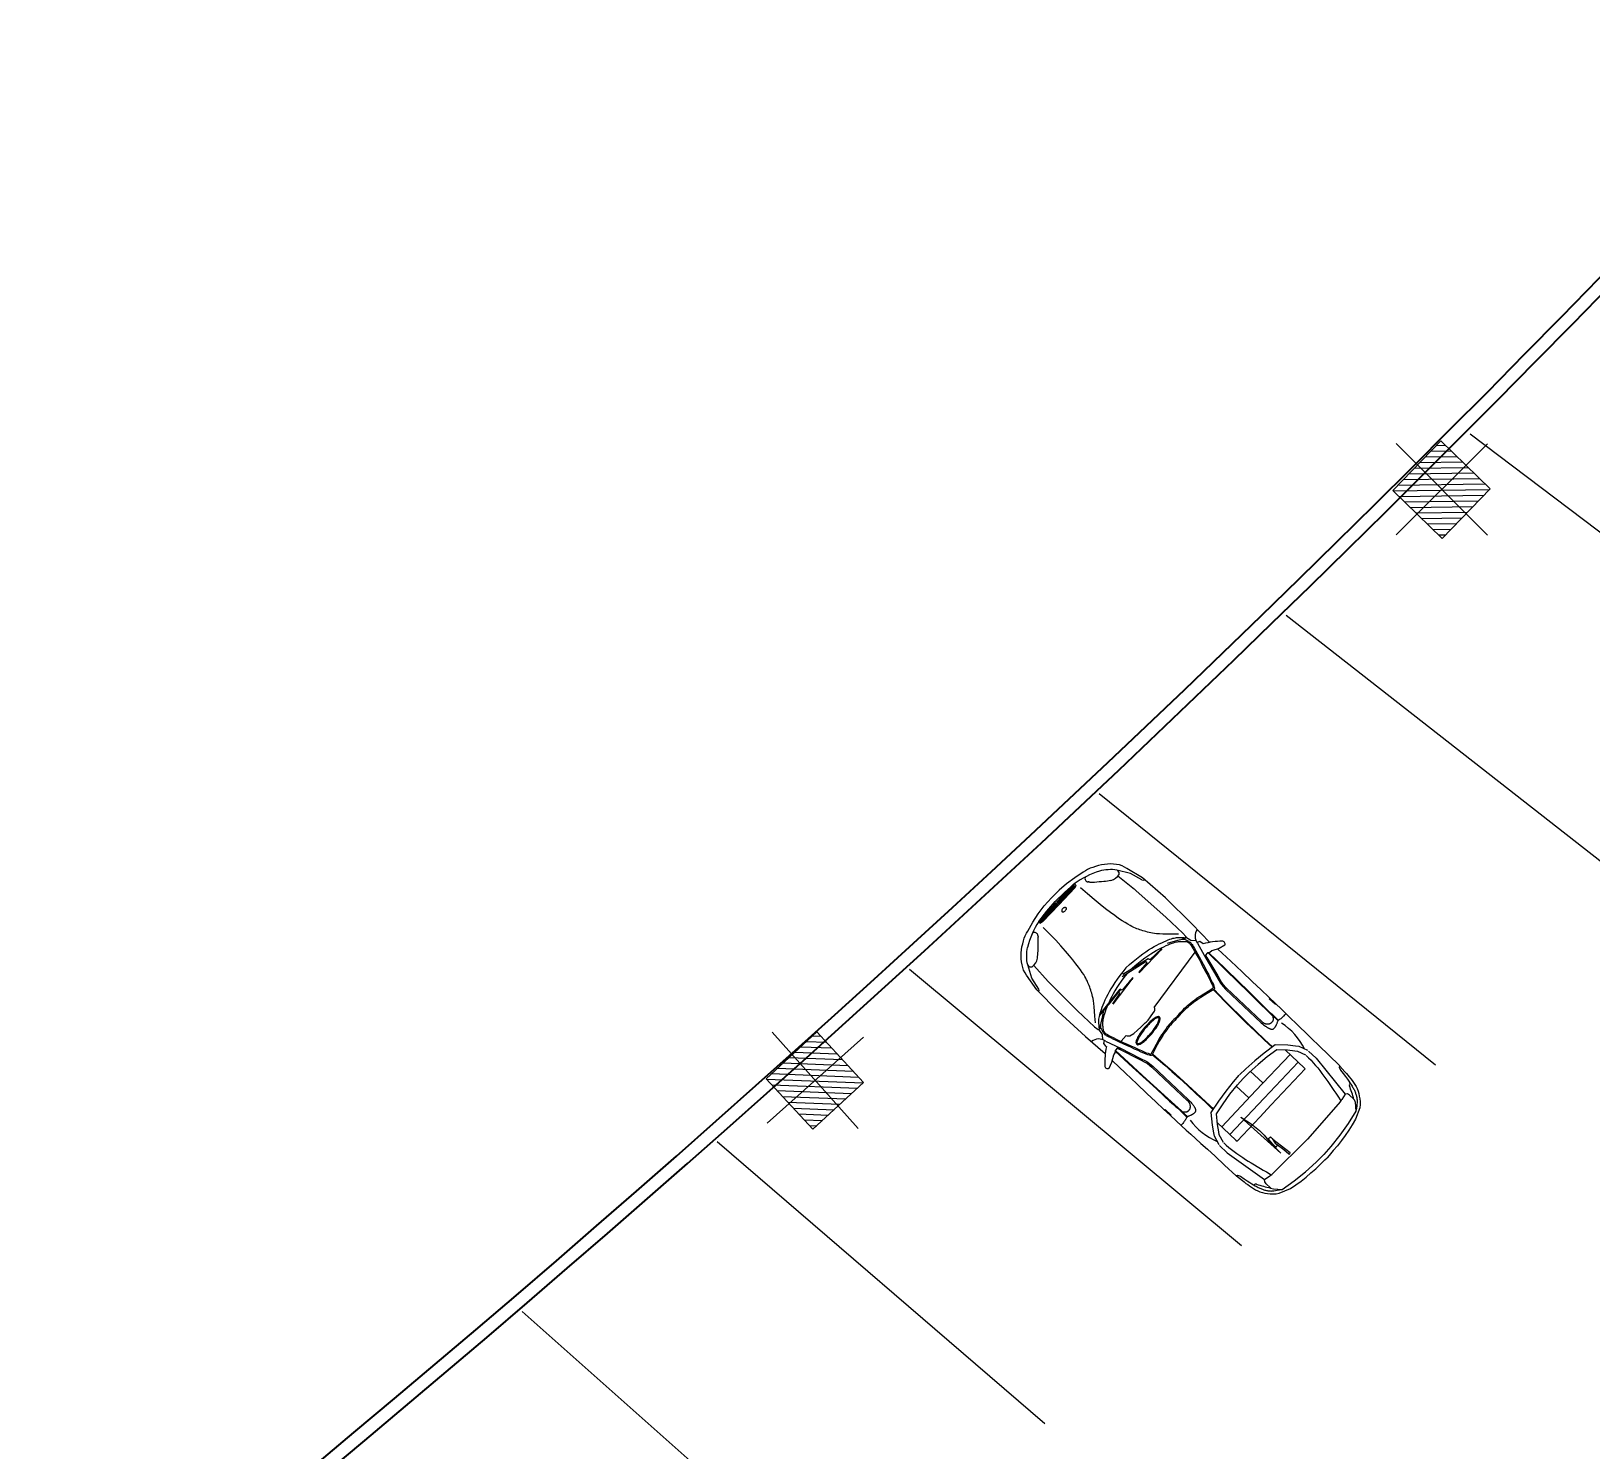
# Model space of a CAD drawing. Header units: millimetres. Extents: x -4 to 161, y -89 to 328.
# Drawn here: x 14.75 to 32.87, y 68.86 to 85.34 of the extents above; entities that cross this region are included whole.
import ezdxf

# ---------------------------------------------------------------- set-up
doc = ezdxf.new("R2010")
doc.units = ezdxf.units.MM
for name, color, linetype in [('ESTRUCTURA', 150, 'Continuous'), ('Grama Zoysa', 84, 'Continuous'), ('mobiliario', 1, 'Continuous'), ('PISO', 8, 'Continuous')]:
    doc.layers.add(name, color=color, linetype=linetype)
doc.layers.add('PARED', color=20, linetype='Continuous', lineweight=40)

# ---------------------------------------------------------------- blocks, each defined once
blk = doc.blocks.new('columna macroestructura')
at = {"layer": 'ESTRUCTURA'}
h = blk.add_hatch(dxfattribs=at)
h.set_pattern_fill('ANSI31', color=256, scale=0.52)
h.set_pattern_definition([(45, (0, 0), (-0.0459619408, 0.0459619408), [])])
h.paths.add_polyline_path([(1323.84, 258.769), (1324.64, 258.769), (1324.64, 259.569), (1323.84, 259.569)])
blk.add_lwpolyline([(1323.84, 258.769), (1324.64, 258.769), (1324.64, 259.569), (1323.84, 259.569)], close=True, dxfattribs=at)
blk = doc.blocks.new('columna2')
at = {"layer": 'ESTRUCTURA'}
for p, q in [((3857.871, 3573.126), (3857.871, 3571.626)), ((3857.121, 3572.376), (3858.621, 3572.376))]:
    blk.add_line(p, q, dxfattribs=at)
at = {"layer": 'ESTRUCTURA', "rotation": 0.9624720657598389}
blk.add_blockref('columna macroestructura', (2538.171, 3291.006), dxfattribs=at)
blk = doc.blocks.new('A$C50362E77')
at = {"linetype": 'Continuous'}
for p, q in [((0.533, 4.335), (0.648, 4.363)), ((0.648, 4.363), (0.764, 4.384)), ((0.764, 4.384), (0.877, 4.395)), ((0.877, 4.395), (1.003, 4.399)), ((1.129, 4.395), (1.003, 4.399)), ((1.242, 4.384), (1.129, 4.395)), ((1.359, 4.363), (1.242, 4.384)), ((1.474, 4.335), (1.359, 4.363)), ((0.224, 4.143), (0.246, 4.169)), ((0.246, 4.169), (0.272, 4.195)), ((0.272, 4.195), (0.298, 4.217)), ((0.298, 4.217), (0.326, 4.239)), ((0.326, 4.239), (0.355, 4.26)), ((0.333, 4.161), (0.353, 4.178)), ((0.353, 4.178), (0.374, 4.193)), ((0.355, 4.26), (0.387, 4.276)), ((0.374, 4.193), (0.394, 4.206)), ((0.387, 4.276), (0.416, 4.293)), ((0.416, 4.293), (0.446, 4.308)), ((0.446, 4.308), (0.475, 4.319)), ((0.475, 4.319), (0.505, 4.328)), ((0.505, 4.328), (0.533, 4.335)), ((0.703, 4.319), (0.853, 4.332)), ((0.733, 4.284), (0.703, 4.289)), ((1.003, 4.28), (0.733, 4.284)), ((0.853, 4.332), (1.001, 4.339)), ((1.001, 4.339), (1.003, 4.339)), ((1.005, 4.339), (1.003, 4.339)), ((1.003, 4.28), (1.274, 4.284)), ((1.153, 4.332), (1.005, 4.339)), ((1.304, 4.319), (1.153, 4.332)), ((1.274, 4.284), (1.304, 4.289)), ((1.502, 4.328), (1.474, 4.335)), ((1.531, 4.319), (1.502, 4.328)), ((1.561, 4.308), (1.531, 4.319)), ((1.59, 4.293), (1.561, 4.308)), ((1.62, 4.276), (1.59, 4.293)), ((1.633, 4.193), (1.613, 4.206)), ((1.652, 4.26), (1.62, 4.276)), ((1.653, 4.178), (1.633, 4.193)), ((1.681, 4.239), (1.652, 4.26)), ((1.674, 4.161), (1.653, 4.178)), ((1.709, 4.217), (1.681, 4.239)), ((1.735, 4.195), (1.709, 4.217)), ((1.761, 4.169), (1.735, 4.195)), ((1.783, 4.143), (1.761, 4.169)), ((0.111, 3.789), (0.153, 3.995)), ((0.153, 3.995), (0.161, 4.026)), ((0.161, 4.026), (0.17, 4.058)), ((0.168, 3.923), (0.25, 4.067)), ((0.17, 4.058), (0.185, 4.087)), ((0.185, 4.087), (0.203, 4.115)), ((0.203, 4.115), (0.224, 4.143)), ((0.25, 4.067), (0.263, 4.087)), ((0.263, 4.087), (0.277, 4.108)), ((0.277, 4.108), (0.296, 4.126)), ((0.296, 4.126), (0.314, 4.145)), ((0.314, 4.145), (0.333, 4.161)), ((1.692, 4.145), (1.674, 4.161)), ((1.711, 4.126), (1.692, 4.145)), ((1.729, 4.108), (1.711, 4.126)), ((1.744, 4.087), (1.729, 4.108)), ((1.757, 4.067), (1.744, 4.087)), ((1.839, 3.923), (1.757, 4.067)), ((1.803, 4.115), (1.783, 4.143)), ((1.822, 4.087), (1.803, 4.115)), ((1.837, 4.058), (1.822, 4.087)), ((1.846, 4.026), (1.837, 4.058)), ((1.853, 3.995), (1.846, 4.026)), ((1.896, 3.789), (1.853, 3.995)), ((0.131, 3.78), (0.168, 3.923)), ((1.876, 3.78), (1.839, 3.923)), ((0.105, 3.007), (0.096, 3.436)), ((0.255, 3.28), (0.255, 3.008)), ((1.752, 3.28), (1.752, 3.008)), ((1.902, 3.007), (1.911, 3.436)), ((0.402, 3.06), (0.778, 3.09)), ((0.564, 3.065), (0.781, 3.082)), ((0.105, 3.007), (0.117, 2.705)), ((0.255, 3.008), (0.261, 2.956)), ((0.261, 2.956), (0.276, 2.95)), ((0.27, 2.95), (0.29, 2.947)), ((0.29, 2.947), (0.301, 2.95)), ((0.301, 2.95), (0.327, 2.973)), ((0.327, 2.973), (0.359, 2.993)), ((0.359, 2.993), (0.385, 3.008)), ((0.385, 3.008), (0.467, 3.06)), ((0.388, 3.054), (0.544, 3.065)), ((0.544, 3.065), (0.564, 3.065)), ((1.622, 3.008), (1.539, 3.06)), ((1.648, 2.993), (1.622, 3.008)), ((1.679, 2.973), (1.648, 2.993)), ((1.705, 2.95), (1.679, 2.973)), ((1.716, 2.947), (1.705, 2.95)), ((1.737, 2.95), (1.716, 2.947)), ((1.746, 2.956), (1.731, 2.95)), ((1.752, 3.008), (1.746, 2.956)), ((1.902, 3.007), (1.89, 2.705)), ((0.183, 2.751), (0.188, 2.797)), ((0.188, 2.797), (0.221, 2.815)), ((1.818, 2.797), (1.786, 2.815)), ((1.824, 2.751), (1.818, 2.797)), ((0.024, 2.556), (0.096, 2.58)), ((0.096, 2.58), (0.174, 2.623)), ((0.174, 2.623), (0.203, 2.626)), ((0.203, 2.626), (0.224, 2.643)), ((0.224, 2.643), (0.266, 2.643)), ((0.266, 2.643), (0.283, 2.613)), ((0.345, 2.669), (0.435, 2.669)), ((0.435, 2.669), (0.44, 2.658)), ((0.44, 2.658), (0.461, 2.638)), ((0.461, 2.638), (0.514, 2.623)), ((0.514, 2.623), (0.57, 2.617)), ((0.57, 2.617), (0.624, 2.613)), ((0.624, 2.613), (0.677, 2.612)), ((1.74, 2.643), (1.723, 2.613)), ((1.783, 2.643), (1.74, 2.643)), ((1.803, 2.626), (1.783, 2.643)), ((1.833, 2.623), (1.803, 2.626)), ((1.911, 2.58), (1.833, 2.623)), ((1.983, 2.556), (1.911, 2.58)), ((0.25, 1.006), (0.25, 0.884)), ((0.425, 0.91), (0.425, 0.893)), ((1.581, 0.91), (1.581, 0.893)), ((1.757, 1.006), (1.757, 0.884)), ((0.25, 0.884), (0.322, 0.355)), ((1.757, 0.884), (1.685, 0.355)), ((0.127, 0.621), (0.137, 0.534)), ((1.879, 0.621), (1.87, 0.534)), ((0.137, 0.534), (0.138, 0.508)), ((0.138, 0.508), (0.14, 0.482)), ((0.14, 0.482), (0.144, 0.456)), ((0.144, 0.456), (0.148, 0.43)), ((0.148, 0.43), (0.151, 0.403)), ((0.151, 0.403), (0.157, 0.377)), ((0.157, 0.377), (0.163, 0.349)), ((1.85, 0.377), (1.844, 0.349)), ((1.855, 0.403), (1.85, 0.377)), ((1.859, 0.43), (1.855, 0.403)), ((1.863, 0.456), (1.859, 0.43)), ((1.866, 0.482), (1.863, 0.456)), ((1.868, 0.508), (1.866, 0.482)), ((1.87, 0.534), (1.868, 0.508)), ((0.163, 0.349), (0.172, 0.323)), ((0.172, 0.323), (0.181, 0.297)), ((0.181, 0.297), (0.194, 0.269)), ((0.194, 0.269), (0.209, 0.243)), ((0.209, 0.243), (0.226, 0.219)), ((0.226, 0.219), (0.244, 0.193)), ((0.244, 0.193), (0.266, 0.169)), ((0.296, 0.308), (0.301, 0.334)), ((0.296, 0.239), (0.296, 0.308)), ((0.296, 0.237), (0.313, 0.205)), ((0.301, 0.334), (0.322, 0.355)), ((0.313, 0.205), (0.379, 0.127)), ((0.322, 0.355), (0.394, 0.338)), ((0.421, 0.334), (1.003, 0.314)), ((1.585, 0.334), (1.003, 0.314)), ((1.685, 0.355), (1.613, 0.338)), ((1.694, 0.205), (1.627, 0.127)), ((1.705, 0.334), (1.685, 0.355)), ((1.71, 0.237), (1.694, 0.205)), ((1.711, 0.308), (1.705, 0.334)), ((1.711, 0.239), (1.711, 0.308)), ((1.763, 0.193), (1.74, 0.169)), ((1.781, 0.219), (1.763, 0.193)), ((1.798, 0.243), (1.781, 0.219)), ((1.813, 0.269), (1.798, 0.243)), ((1.826, 0.297), (1.813, 0.269)), ((1.835, 0.323), (1.826, 0.297)), ((1.844, 0.349), (1.835, 0.323)), ((0.266, 0.169), (0.292, 0.145)), ((0.292, 0.145), (0.322, 0.123)), ((0.322, 0.123), (0.451, 0.066)), ((0.379, 0.127), (0.546, 0.095)), ((0.451, 0.066), (0.525, 0.049)), ((0.525, 0.049), (0.598, 0.034)), ((0.546, 0.095), (0.712, 0.071)), ((0.598, 0.034), (0.672, 0.023)), ((0.672, 0.023), (0.746, 0.016)), ((0.712, 0.071), (0.879, 0.056)), ((0.746, 0.016), (0.82, 0.008)), ((0.82, 0.008), (0.894, 0.005)), ((0.879, 0.056), (1.003, 0.054)), ((0.894, 0.005), (0.968, 0.001)), ((0.968, 0.001), (1.003, 0)), ((1.128, 0.056), (1.003, 0.054)), ((1.039, 0.001), (1.003, 0)), ((1.113, 0.005), (1.039, 0.001)), ((1.187, 0.008), (1.113, 0.005)), ((1.294, 0.071), (1.128, 0.056)), ((1.261, 0.016), (1.187, 0.008)), ((1.335, 0.023), (1.261, 0.016)), ((1.461, 0.095), (1.294, 0.071)), ((1.409, 0.034), (1.335, 0.023)), ((1.481, 0.049), (1.409, 0.034)), ((1.627, 0.127), (1.461, 0.095)), ((1.555, 0.066), (1.481, 0.049)), ((1.685, 0.123), (1.555, 0.066)), ((1.715, 0.145), (1.685, 0.123)), ((1.74, 0.169), (1.715, 0.145))]:
    blk.add_line(p, q, dxfattribs=at)
for p, q in [((0.683, 4.125), (0.687, 4.234)), ((1, 4.321), (0.713, 4.321)), ((1, 4.316), (0.713, 4.316)), ((1, 4.309), (0.713, 4.309)), ((1, 4.303), (0.713, 4.303)), ((1, 4.293), (0.713, 4.293)), ((1.006, 4.321), (1.293, 4.321)), ((1.006, 4.316), (1.293, 4.316)), ((1.006, 4.309), (1.293, 4.309)), ((1.006, 4.303), (1.293, 4.303)), ((1.006, 4.293), (1.293, 4.293)), ((1.323, 4.125), (1.319, 4.234)), ((0.672, 3.936), (0.678, 4.025)), ((0.678, 4.025), (0.683, 4.125)), ((1.328, 4.025), (1.323, 4.125)), ((1.335, 3.936), (1.328, 4.025)), ((0.657, 3.785), (0.665, 3.856)), ((0.665, 3.856), (0.672, 3.936)), ((1.342, 3.856), (1.335, 3.936)), ((1.349, 3.785), (1.342, 3.856)), ((0.096, 3.436), (0.111, 3.789)), ((0.255, 3.28), (0.27, 3.737)), ((0.633, 3.62), (0.641, 3.668)), ((0.641, 3.668), (0.649, 3.723)), ((0.649, 3.723), (0.657, 3.785)), ((1.357, 3.723), (1.349, 3.785)), ((1.365, 3.668), (1.357, 3.723)), ((1.373, 3.62), (1.365, 3.668)), ((1.752, 3.28), (1.737, 3.737)), ((1.911, 3.436), (1.896, 3.789)), ((0.584, 3.431), (0.591, 3.449)), ((0.591, 3.449), (0.598, 3.468)), ((0.598, 3.468), (0.605, 3.49)), ((0.605, 3.49), (0.612, 3.515)), ((0.612, 3.515), (0.619, 3.545)), ((0.619, 3.545), (0.626, 3.58)), ((0.626, 3.58), (0.633, 3.62)), ((1.381, 3.58), (1.373, 3.62)), ((1.388, 3.545), (1.381, 3.58)), ((1.395, 3.515), (1.388, 3.545)), ((1.402, 3.49), (1.395, 3.515)), ((1.409, 3.468), (1.402, 3.49)), ((1.416, 3.449), (1.409, 3.468)), ((1.423, 3.431), (1.416, 3.449)), ((0.485, 3.246), (0.497, 3.265)), ((0.497, 3.265), (0.508, 3.282)), ((0.508, 3.282), (0.518, 3.298)), ((0.518, 3.298), (0.528, 3.315)), ((0.528, 3.315), (0.537, 3.332)), ((0.537, 3.332), (0.546, 3.348)), ((0.546, 3.348), (0.554, 3.365)), ((0.554, 3.365), (0.562, 3.382)), ((0.562, 3.382), (0.57, 3.398)), ((0.57, 3.398), (0.577, 3.415)), ((0.577, 3.415), (0.584, 3.431)), ((1.43, 3.415), (1.423, 3.431)), ((1.437, 3.398), (1.43, 3.415)), ((1.445, 3.382), (1.437, 3.398)), ((1.453, 3.365), (1.445, 3.382)), ((1.461, 3.348), (1.453, 3.365)), ((1.47, 3.332), (1.461, 3.348)), ((1.479, 3.315), (1.47, 3.332)), ((1.489, 3.298), (1.479, 3.315)), ((1.499, 3.282), (1.489, 3.298)), ((1.509, 3.265), (1.499, 3.282)), ((1.522, 3.246), (1.509, 3.265)), ((0.298, 3.034), (0.349, 3.088)), ((0.349, 3.088), (0.39, 3.133)), ((0.39, 3.133), (0.423, 3.17)), ((0.423, 3.17), (0.449, 3.2)), ((0.453, 3.089), (0.431, 3.078)), ((0.449, 3.2), (0.469, 3.225)), ((0.478, 3.099), (0.453, 3.089)), ((0.469, 3.225), (0.485, 3.246)), ((0.505, 3.11), (0.478, 3.099)), ((0.534, 3.121), (0.505, 3.11)), ((0.565, 3.132), (0.534, 3.121)), ((0.581, 3.082), (0.549, 3.071)), ((0.598, 3.143), (0.565, 3.132)), ((0.614, 3.093), (0.581, 3.082)), ((0.633, 3.153), (0.598, 3.143)), ((0.649, 3.103), (0.614, 3.093)), ((0.67, 3.163), (0.633, 3.153)), ((0.685, 3.113), (0.649, 3.103)), ((0.709, 3.172), (0.67, 3.163)), ((0.724, 3.122), (0.685, 3.113)), ((0.75, 3.181), (0.709, 3.172)), ((0.766, 3.131), (0.724, 3.122)), ((0.794, 3.188), (0.75, 3.181)), ((0.809, 3.139), (0.766, 3.131)), ((0.788, 3.067), (0.778, 3.09)), ((0.841, 3.196), (0.794, 3.188)), ((0.856, 3.146), (0.809, 3.139)), ((0.891, 3.202), (0.841, 3.196)), ((0.907, 3.152), (0.856, 3.146)), ((0.945, 3.207), (0.891, 3.202)), ((1.22, 3.094), (0.898, 3.174)), ((0.961, 3.157), (0.907, 3.152)), ((1.257, 3.097), (0.923, 3.185)), ((1.003, 3.212), (0.945, 3.207)), ((1.003, 3.212), (1.061, 3.207)), ((1.046, 3.157), (1.1, 3.152)), ((1.061, 3.207), (1.116, 3.202)), ((1.1, 3.152), (1.15, 3.146)), ((1.116, 3.202), (1.166, 3.196)), ((1.15, 3.146), (1.197, 3.139)), ((1.166, 3.196), (1.213, 3.188)), ((1.197, 3.139), (1.241, 3.131)), ((1.213, 3.188), (1.257, 3.181)), ((1.215, 3.073), (1.215, 3.091)), ((1.241, 3.131), (1.282, 3.122)), ((1.257, 3.181), (1.298, 3.172)), ((1.264, 3.073), (1.257, 3.097)), ((1.282, 3.122), (1.321, 3.113)), ((1.298, 3.172), (1.337, 3.163)), ((1.321, 3.113), (1.358, 3.103)), ((1.337, 3.163), (1.374, 3.153)), ((1.358, 3.103), (1.393, 3.093)), ((1.374, 3.153), (1.409, 3.143)), ((1.393, 3.093), (1.426, 3.082)), ((1.409, 3.143), (1.442, 3.132)), ((1.426, 3.082), (1.457, 3.071)), ((1.442, 3.132), (1.473, 3.121)), ((1.473, 3.121), (1.502, 3.11)), ((1.502, 3.11), (1.529, 3.099)), ((1.538, 3.225), (1.522, 3.246)), ((1.529, 3.099), (1.554, 3.089)), ((1.558, 3.2), (1.538, 3.225)), ((1.554, 3.089), (1.576, 3.078)), ((1.584, 3.17), (1.558, 3.2)), ((1.617, 3.133), (1.584, 3.17)), ((1.658, 3.088), (1.617, 3.133)), ((1.708, 3.034), (1.658, 3.088)), ((0.275, 2.951), (0.274, 2.95)), ((0.278, 2.955), (0.275, 2.951)), ((0.282, 2.96), (0.278, 2.955)), ((0.288, 2.967), (0.282, 2.96)), ((0.294, 2.975), (0.288, 2.967)), ((0.291, 2.901), (0.29, 2.9)), ((0.294, 2.905), (0.291, 2.901)), ((0.302, 2.983), (0.294, 2.975)), ((0.298, 2.91), (0.294, 2.905)), ((0.304, 2.917), (0.298, 2.91)), ((0.31, 2.992), (0.302, 2.983)), ((0.31, 2.925), (0.304, 2.917)), ((0.318, 3.001), (0.31, 2.992)), ((0.317, 2.933), (0.31, 2.925)), ((0.325, 2.942), (0.317, 2.933)), ((0.326, 3.01), (0.318, 3.001)), ((0.333, 2.951), (0.325, 2.942)), ((0.335, 3.018), (0.326, 3.01)), ((0.342, 2.96), (0.333, 2.951)), ((0.344, 3.026), (0.335, 3.018)), ((0.35, 2.968), (0.342, 2.96)), ((0.354, 3.034), (0.344, 3.026)), ((0.359, 2.976), (0.35, 2.968)), ((0.366, 3.042), (0.354, 3.034)), ((0.37, 2.984), (0.359, 2.976)), ((0.379, 3.051), (0.366, 3.042)), ((0.381, 2.992), (0.37, 2.984)), ((0.394, 3.059), (0.379, 3.051)), ((0.394, 3.001), (0.381, 2.992)), ((0.411, 3.068), (0.394, 3.059)), ((0.409, 3.009), (0.394, 3.001)), ((0.427, 3.019), (0.409, 3.009)), ((0.431, 3.078), (0.411, 3.068)), ((0.447, 3.028), (0.427, 3.019)), ((0.469, 3.039), (0.447, 3.028)), ((0.493, 3.049), (0.469, 3.039)), ((0.52, 3.06), (0.493, 3.049)), ((0.549, 3.071), (0.52, 3.06)), ((0.595, 3.037), (0.739, 3.061)), ((0.645, 3.037), (0.645, 3.045)), ((0.739, 3.061), (0.737, 3.079)), ((0.978, 3.078), (0.788, 3.067)), ((0.962, 3.069), (0.918, 3.074)), ((1.069, 3.065), (1.215, 3.073)), ((1.119, 3.06), (1.119, 3.068)), ((1.455, 3.062), (1.264, 3.073)), ((1.438, 3.055), (1.395, 3.066)), ((1.457, 3.071), (1.486, 3.06)), ((1.486, 3.06), (1.513, 3.049)), ((1.513, 3.049), (1.538, 3.039)), ((1.538, 3.039), (1.56, 3.028)), ((1.56, 3.028), (1.58, 3.019)), ((1.576, 3.078), (1.596, 3.068)), ((1.58, 3.019), (1.597, 3.009)), ((1.596, 3.068), (1.613, 3.059)), ((1.597, 3.009), (1.612, 3.001)), ((1.612, 3.001), (1.626, 2.992)), ((1.613, 3.059), (1.628, 3.051)), ((1.626, 2.992), (1.637, 2.984)), ((1.628, 3.051), (1.641, 3.042)), ((1.637, 2.984), (1.647, 2.976)), ((1.641, 3.042), (1.653, 3.034)), ((1.647, 2.976), (1.656, 2.968)), ((1.653, 3.034), (1.663, 3.026)), ((1.656, 2.968), (1.665, 2.96)), ((1.663, 3.026), (1.672, 3.018)), ((1.665, 2.96), (1.673, 2.951)), ((1.672, 3.018), (1.681, 3.01)), ((1.673, 2.951), (1.681, 2.942)), ((1.681, 3.01), (1.689, 3.001)), ((1.681, 2.942), (1.689, 2.933)), ((1.689, 3.001), (1.697, 2.992)), ((1.689, 2.933), (1.697, 2.925)), ((1.697, 2.992), (1.705, 2.983)), ((1.697, 2.925), (1.703, 2.917)), ((1.703, 2.917), (1.709, 2.91)), ((1.705, 2.983), (1.712, 2.975)), ((1.709, 2.91), (1.713, 2.905)), ((1.712, 2.975), (1.719, 2.967)), ((1.713, 2.905), (1.716, 2.901)), ((1.716, 2.901), (1.717, 2.9)), ((1.719, 2.967), (1.724, 2.96)), ((1.724, 2.96), (1.729, 2.955)), ((1.729, 2.955), (1.731, 2.951)), ((1.731, 2.951), (1.732, 2.95)), ((0.224, 2.802), (0.283, 2.616)), ((1.783, 2.802), (1.724, 2.616)), ((0.112, 2.585), (0.111, 2.379)), ((0.214, 2.635), (0.218, 2.364)), ((0.222, 2.642), (0.226, 2.364)), ((0.257, 2.643), (0.267, 2.611)), ((0.267, 2.611), (0.339, 2.371)), ((0.283, 2.616), (0.354, 2.375)), ((1.724, 2.616), (1.653, 2.375)), ((1.739, 2.611), (1.668, 2.371)), ((1.75, 2.643), (1.739, 2.611)), ((1.785, 2.642), (1.781, 2.364)), ((1.792, 2.635), (1.789, 2.364)), ((1.895, 2.585), (1.896, 2.379)), ((0.111, 2.379), (0.111, 2.197)), ((0.218, 2.364), (0.221, 2.152)), ((0.226, 2.364), (0.229, 2.152)), ((0.339, 2.371), (0.363, 2.287)), ((0.354, 2.375), (0.379, 2.291)), ((1.653, 2.375), (1.628, 2.291)), ((1.668, 2.371), (1.643, 2.287)), ((1.781, 2.364), (1.778, 2.152)), ((1.789, 2.364), (1.786, 2.152)), ((1.896, 2.379), (1.896, 2.197)), ((0.111, 2.197), (0.11, 2.036)), ((0.363, 2.287), (0.367, 2.269)), ((0.367, 2.269), (0.373, 2.201)), ((0.372, 2.202), (0.372, 1.914)), ((0.379, 2.291), (0.383, 2.272)), ((0.383, 2.272), (0.388, 2.202)), ((0.388, 2.202), (0.388, 1.914)), ((1.624, 2.272), (1.618, 2.202)), ((1.618, 2.202), (1.618, 1.914)), ((1.628, 2.291), (1.624, 2.272)), ((1.639, 2.269), (1.634, 2.201)), ((1.634, 2.202), (1.634, 1.914)), ((1.643, 2.287), (1.639, 2.269)), ((1.896, 2.197), (1.896, 2.036)), ((0.11, 2.036), (0.111, 1.894)), ((0.221, 2.152), (0.224, 1.99)), ((0.229, 2.152), (0.231, 1.99)), ((1.778, 2.152), (1.775, 1.99)), ((1.786, 2.152), (1.783, 1.99)), ((1.896, 2.036), (1.896, 1.894)), ((0.111, 1.894), (0.111, 1.771)), ((0.224, 1.99), (0.226, 1.869)), ((0.226, 1.869), (0.227, 1.783)), ((0.231, 1.99), (0.233, 1.869)), ((0.233, 1.869), (0.239, 1.603)), ((0.372, 1.914), (0.372, 1.631)), ((0.388, 1.914), (0.388, 1.631)), ((1.618, 1.914), (1.618, 1.631)), ((1.634, 1.914), (1.634, 1.631)), ((1.773, 1.869), (1.768, 1.603)), ((1.775, 1.99), (1.773, 1.869)), ((1.781, 1.869), (1.779, 1.783)), ((1.783, 1.99), (1.781, 1.869)), ((1.896, 1.894), (1.896, 1.771)), ((0.111, 1.771), (0.112, 1.663)), ((0.111, 1.755), (0.121, 1.755)), ((0.112, 1.663), (0.113, 1.568)), ((0.112, 1.657), (0.121, 1.658)), ((0.121, 1.755), (0.121, 1.658)), ((0.227, 1.783), (0.229, 1.723)), ((0.229, 1.723), (0.23, 1.683)), ((0.23, 1.683), (0.232, 1.656)), ((0.232, 1.656), (0.234, 1.634)), ((0.234, 1.634), (0.236, 1.617)), ((0.373, 1.625), (0.372, 1.641)), ((1.634, 1.625), (1.634, 1.641)), ((1.773, 1.634), (1.77, 1.617)), ((1.775, 1.656), (1.773, 1.634)), ((1.776, 1.683), (1.775, 1.656)), ((1.778, 1.723), (1.776, 1.683)), ((1.779, 1.783), (1.778, 1.723)), ((1.895, 1.755), (1.886, 1.755)), ((1.886, 1.755), (1.886, 1.658)), ((1.895, 1.657), (1.886, 1.658)), ((1.895, 1.663), (1.894, 1.568)), ((1.896, 1.771), (1.895, 1.663)), ((0.121, 1.494), (0.11, 1.495)), ((0.113, 1.568), (0.114, 1.485)), ((0.114, 1.485), (0.115, 1.41)), ((0.133, 1.493), (0.121, 1.494)), ((0.144, 1.493), (0.133, 1.493)), ((0.155, 1.494), (0.144, 1.493)), ((0.166, 1.495), (0.155, 1.494)), ((0.176, 1.496), (0.166, 1.495)), ((0.185, 1.497), (0.176, 1.496)), ((0.193, 1.499), (0.185, 1.497)), ((0.199, 1.5), (0.193, 1.499)), ((0.205, 1.502), (0.199, 1.5)), ((0.21, 1.504), (0.205, 1.502)), ((0.215, 1.505), (0.21, 1.504)), ((0.219, 1.506), (0.215, 1.505)), ((0.223, 1.507), (0.219, 1.506)), ((0.227, 1.507), (0.223, 1.507)), ((0.232, 1.506), (0.227, 1.507)), ((0.23, 1.619), (0.23, 1.508)), ((0.237, 1.505), (0.232, 1.506)), ((0.233, 1.617), (0.233, 1.508)), ((0.236, 1.617), (0.239, 1.604)), ((0.237, 1.6), (0.237, 1.508)), ((0.243, 1.503), (0.237, 1.505)), ((0.239, 1.604), (0.241, 1.593)), ((0.241, 1.593), (0.244, 1.585)), ((0.249, 1.501), (0.243, 1.503)), ((0.244, 1.585), (0.247, 1.579)), ((0.247, 1.579), (0.25, 1.575)), ((0.255, 1.499), (0.249, 1.501)), ((0.25, 1.575), (0.253, 1.571)), ((0.253, 1.571), (0.256, 1.567)), ((0.262, 1.496), (0.255, 1.499)), ((0.256, 1.567), (0.259, 1.564)), ((0.259, 1.564), (0.262, 1.561)), ((0.262, 1.561), (0.266, 1.558)), ((0.268, 1.493), (0.262, 1.496)), ((0.266, 1.558), (0.269, 1.556)), ((0.274, 1.49), (0.268, 1.493)), ((0.269, 1.556), (0.272, 1.553)), ((0.272, 1.553), (0.275, 1.551)), ((0.28, 1.488), (0.274, 1.49)), ((0.275, 1.551), (0.277, 1.55)), ((0.277, 1.55), (0.28, 1.548)), ((0.28, 1.548), (0.282, 1.547)), ((0.285, 1.486), (0.28, 1.488)), ((0.282, 1.547), (0.285, 1.547)), ((0.285, 1.547), (0.287, 1.546)), ((0.29, 1.484), (0.285, 1.486)), ((0.287, 1.546), (0.29, 1.546)), ((0.29, 1.546), (0.292, 1.546)), ((0.294, 1.483), (0.29, 1.484)), ((0.292, 1.546), (0.295, 1.546)), ((0.298, 1.482), (0.294, 1.483)), ((0.295, 1.546), (0.298, 1.546)), ((0.298, 1.546), (0.301, 1.546)), ((0.301, 1.481), (0.298, 1.482)), ((0.301, 1.546), (0.305, 1.546)), ((0.305, 1.481), (0.301, 1.481)), ((0.305, 1.546), (0.308, 1.546)), ((0.308, 1.48), (0.305, 1.481)), ((0.308, 1.546), (0.312, 1.546)), ((0.311, 1.48), (0.308, 1.48)), ((0.314, 1.48), (0.311, 1.48)), ((0.312, 1.546), (0.316, 1.547)), ((0.316, 1.479), (0.314, 1.48)), ((0.316, 1.547), (0.32, 1.547)), ((0.319, 1.479), (0.316, 1.479)), ((0.322, 1.479), (0.319, 1.479)), ((0.32, 1.547), (0.324, 1.548)), ((0.325, 1.479), (0.322, 1.479)), ((0.324, 1.548), (0.328, 1.55)), ((0.327, 1.479), (0.325, 1.479)), ((0.33, 1.479), (0.327, 1.479)), ((0.328, 1.55), (0.331, 1.551)), ((0.332, 1.479), (0.33, 1.479)), ((0.331, 1.551), (0.334, 1.553)), ((0.335, 1.48), (0.332, 1.479)), ((0.334, 1.553), (0.338, 1.556)), ((0.337, 1.48), (0.335, 1.48)), ((0.339, 1.48), (0.337, 1.48)), ((0.338, 1.556), (0.341, 1.558)), ((0.342, 1.481), (0.339, 1.48)), ((0.341, 1.558), (0.344, 1.561)), ((0.344, 1.481), (0.342, 1.481)), ((0.344, 1.561), (0.348, 1.565)), ((0.346, 1.482), (0.344, 1.481)), ((0.348, 1.483), (0.346, 1.482)), ((0.348, 1.565), (0.351, 1.568)), ((0.351, 1.484), (0.348, 1.483)), ((0.351, 1.568), (0.355, 1.572)), ((0.353, 1.485), (0.351, 1.484)), ((0.355, 1.487), (0.353, 1.485)), ((0.355, 1.572), (0.358, 1.576)), ((0.356, 1.488), (0.355, 1.487)), ((0.358, 1.49), (0.356, 1.488)), ((0.358, 1.576), (0.362, 1.581)), ((0.36, 1.493), (0.358, 1.49)), ((0.362, 1.495), (0.36, 1.493)), ((0.362, 1.581), (0.365, 1.587)), ((0.364, 1.498), (0.362, 1.495)), ((0.365, 1.502), (0.364, 1.498)), ((0.365, 1.587), (0.368, 1.594)), ((0.367, 1.505), (0.365, 1.502)), ((0.369, 1.509), (0.367, 1.505)), ((0.368, 1.594), (0.371, 1.602)), ((0.371, 1.514), (0.369, 1.509)), ((0.371, 1.602), (0.372, 1.613)), ((0.372, 1.518), (0.371, 1.514)), ((0.372, 1.613), (0.373, 1.625)), ((0.374, 1.523), (0.372, 1.518)), ((0.375, 1.528), (0.374, 1.523)), ((0.377, 1.534), (0.375, 1.528)), ((0.378, 1.539), (0.377, 1.534)), ((0.38, 1.545), (0.378, 1.539)), ((0.381, 1.551), (0.38, 1.545)), ((0.382, 1.559), (0.381, 1.551)), ((0.383, 1.569), (0.382, 1.559)), ((0.384, 1.581), (0.383, 1.569)), ((0.386, 1.595), (0.384, 1.581)), ((0.387, 1.614), (0.386, 1.595)), ((0.388, 1.631), (0.387, 1.614)), ((1.618, 1.631), (1.619, 1.614)), ((1.619, 1.614), (1.621, 1.595)), ((1.621, 1.595), (1.622, 1.581)), ((1.622, 1.581), (1.624, 1.569)), ((1.624, 1.569), (1.625, 1.559)), ((1.625, 1.559), (1.626, 1.551)), ((1.626, 1.551), (1.627, 1.545)), ((1.627, 1.545), (1.628, 1.539)), ((1.628, 1.539), (1.63, 1.534)), ((1.63, 1.534), (1.631, 1.528)), ((1.631, 1.528), (1.633, 1.523)), ((1.633, 1.523), (1.634, 1.518)), ((1.634, 1.613), (1.634, 1.625)), ((1.636, 1.602), (1.634, 1.613)), ((1.634, 1.518), (1.636, 1.514)), ((1.638, 1.594), (1.636, 1.602)), ((1.636, 1.514), (1.638, 1.509)), ((1.641, 1.587), (1.638, 1.594)), ((1.638, 1.509), (1.64, 1.505)), ((1.64, 1.505), (1.641, 1.502)), ((1.645, 1.581), (1.641, 1.587)), ((1.641, 1.502), (1.643, 1.498)), ((1.643, 1.498), (1.645, 1.495)), ((1.649, 1.576), (1.645, 1.581)), ((1.645, 1.495), (1.647, 1.493)), ((1.647, 1.493), (1.648, 1.49)), ((1.648, 1.49), (1.65, 1.488)), ((1.652, 1.572), (1.649, 1.576)), ((1.65, 1.488), (1.652, 1.487)), ((1.656, 1.568), (1.652, 1.572)), ((1.652, 1.487), (1.654, 1.485)), ((1.654, 1.485), (1.656, 1.484)), ((1.659, 1.565), (1.656, 1.568)), ((1.656, 1.484), (1.658, 1.483)), ((1.658, 1.483), (1.66, 1.482)), ((1.662, 1.561), (1.659, 1.565)), ((1.66, 1.482), (1.663, 1.481)), ((1.666, 1.558), (1.662, 1.561)), ((1.663, 1.481), (1.665, 1.481)), ((1.665, 1.481), (1.667, 1.48)), ((1.669, 1.556), (1.666, 1.558)), ((1.667, 1.48), (1.67, 1.48)), ((1.672, 1.553), (1.669, 1.556)), ((1.67, 1.48), (1.672, 1.48)), ((1.676, 1.551), (1.672, 1.553)), ((1.672, 1.48), (1.674, 1.479)), ((1.674, 1.479), (1.677, 1.479)), ((1.679, 1.55), (1.676, 1.551)), ((1.677, 1.479), (1.68, 1.479)), ((1.683, 1.548), (1.679, 1.55)), ((1.68, 1.479), (1.682, 1.479)), ((1.682, 1.479), (1.685, 1.479)), ((1.687, 1.547), (1.683, 1.548)), ((1.685, 1.479), (1.687, 1.479)), ((1.691, 1.547), (1.687, 1.547)), ((1.687, 1.479), (1.69, 1.479)), ((1.69, 1.479), (1.693, 1.48)), ((1.694, 1.546), (1.691, 1.547)), ((1.693, 1.48), (1.696, 1.48)), ((1.698, 1.546), (1.694, 1.546)), ((1.696, 1.48), (1.699, 1.48)), ((1.702, 1.546), (1.698, 1.546)), ((1.699, 1.48), (1.702, 1.481)), ((1.705, 1.546), (1.702, 1.546)), ((1.702, 1.481), (1.705, 1.481)), ((1.709, 1.546), (1.705, 1.546)), ((1.705, 1.481), (1.709, 1.482)), ((1.712, 1.546), (1.709, 1.546)), ((1.709, 1.482), (1.713, 1.483)), ((1.714, 1.546), (1.712, 1.546)), ((1.713, 1.483), (1.717, 1.484)), ((1.717, 1.546), (1.714, 1.546)), ((1.72, 1.546), (1.717, 1.546)), ((1.717, 1.484), (1.722, 1.486)), ((1.722, 1.547), (1.72, 1.546)), ((1.724, 1.547), (1.722, 1.547)), ((1.722, 1.486), (1.727, 1.488)), ((1.727, 1.548), (1.724, 1.547)), ((1.729, 1.55), (1.727, 1.548)), ((1.727, 1.488), (1.733, 1.49)), ((1.732, 1.551), (1.729, 1.55)), ((1.735, 1.553), (1.732, 1.551)), ((1.733, 1.49), (1.739, 1.493)), ((1.738, 1.556), (1.735, 1.553)), ((1.741, 1.558), (1.738, 1.556)), ((1.739, 1.493), (1.745, 1.496)), ((1.744, 1.561), (1.741, 1.558)), ((1.747, 1.564), (1.744, 1.561)), ((1.745, 1.496), (1.751, 1.499)), ((1.751, 1.567), (1.747, 1.564)), ((1.754, 1.571), (1.751, 1.567)), ((1.751, 1.499), (1.758, 1.501)), ((1.757, 1.575), (1.754, 1.571)), ((1.76, 1.579), (1.757, 1.575)), ((1.758, 1.501), (1.764, 1.503)), ((1.763, 1.585), (1.76, 1.579)), ((1.766, 1.593), (1.763, 1.585)), ((1.764, 1.503), (1.77, 1.505)), ((1.768, 1.604), (1.766, 1.593)), ((1.77, 1.617), (1.768, 1.604)), ((1.77, 1.6), (1.77, 1.508)), ((1.77, 1.505), (1.775, 1.506)), ((1.773, 1.617), (1.773, 1.508)), ((1.775, 1.506), (1.78, 1.507)), ((1.777, 1.619), (1.777, 1.508)), ((1.78, 1.507), (1.784, 1.507)), ((1.784, 1.507), (1.788, 1.506)), ((1.788, 1.506), (1.792, 1.505)), ((1.792, 1.505), (1.797, 1.504)), ((1.797, 1.504), (1.802, 1.502)), ((1.802, 1.502), (1.807, 1.5)), ((1.807, 1.5), (1.814, 1.499)), ((1.814, 1.499), (1.822, 1.497)), ((1.822, 1.497), (1.831, 1.496)), ((1.831, 1.496), (1.841, 1.495)), ((1.841, 1.495), (1.851, 1.494)), ((1.851, 1.494), (1.862, 1.493)), ((1.862, 1.493), (1.874, 1.493)), ((1.874, 1.493), (1.885, 1.494)), ((1.885, 1.494), (1.897, 1.495)), ((1.893, 1.485), (1.892, 1.41)), ((1.894, 1.568), (1.893, 1.485)), ((0.115, 1.41), (0.116, 1.339)), ((0.116, 1.339), (0.117, 1.264)), ((0.885, 1.14), (0.885, 1.338)), ((1.122, 1.14), (1.122, 1.338)), ((1.891, 1.339), (1.889, 1.264)), ((1.892, 1.41), (1.891, 1.339)), ((0.117, 1.264), (0.119, 1.18)), ((0.119, 1.18), (0.121, 1.08)), ((0.425, 0.91), (0.425, 1.21)), ((1.581, 0.91), (1.581, 1.21)), ((1.888, 1.18), (1.886, 1.08)), ((1.889, 1.264), (1.888, 1.18)), ((0.121, 1.08), (0.123, 0.958)), ((0.123, 0.958), (0.125, 0.808)), ((1.003, 1.006), (0.425, 1.006)), ((1.003, 1.006), (1.581, 1.006)), ((1.884, 0.958), (1.882, 0.808)), ((1.886, 1.08), (1.884, 0.958)), ((0.125, 0.808), (0.127, 0.623)), ((0.811, 0.893), (0.425, 0.893)), ((1.003, 0.893), (0.811, 0.893)), ((1.003, 0.893), (1.196, 0.893)), ((1.196, 0.893), (1.581, 0.893)), ((1.882, 0.808), (1.88, 0.623)), ((0.157, 0.586), (0.165, 0.533)), ((1.85, 0.586), (1.842, 0.533)), ((0.165, 0.533), (0.172, 0.49)), ((0.172, 0.49), (0.178, 0.455)), ((0.178, 0.455), (0.183, 0.427)), ((0.183, 0.427), (0.188, 0.404)), ((0.188, 0.404), (0.192, 0.386)), ((0.192, 0.386), (0.196, 0.372)), ((0.196, 0.372), (0.2, 0.359)), ((1.811, 0.372), (1.807, 0.359)), ((1.814, 0.386), (1.811, 0.372)), ((1.819, 0.404), (1.814, 0.386)), ((1.823, 0.427), (1.819, 0.404)), ((1.829, 0.455), (1.823, 0.427)), ((1.835, 0.49), (1.829, 0.455)), ((1.842, 0.533), (1.835, 0.49)), ((0.2, 0.359), (0.203, 0.347)), ((0.203, 0.347), (0.207, 0.336)), ((0.207, 0.336), (0.21, 0.325)), ((0.21, 0.325), (0.214, 0.315)), ((0.214, 0.315), (0.217, 0.306)), ((0.217, 0.306), (0.221, 0.296)), ((0.221, 0.296), (0.225, 0.287)), ((0.225, 0.287), (0.229, 0.279)), ((0.229, 0.279), (0.233, 0.27)), ((0.233, 0.27), (0.238, 0.262)), ((0.238, 0.262), (0.243, 0.253)), ((0.243, 0.253), (0.248, 0.245)), ((0.248, 0.245), (0.253, 0.238)), ((0.253, 0.238), (0.259, 0.23)), ((0.259, 0.23), (0.264, 0.223)), ((0.264, 0.223), (0.27, 0.216)), ((0.27, 0.216), (0.275, 0.209)), ((0.275, 0.209), (0.282, 0.202)), ((0.282, 0.202), (0.29, 0.194)), ((0.29, 0.194), (0.3, 0.185)), ((0.3, 0.185), (0.314, 0.175)), ((1.706, 0.185), (1.693, 0.175)), ((1.717, 0.194), (1.706, 0.185)), ((1.725, 0.202), (1.717, 0.194)), ((1.731, 0.209), (1.725, 0.202)), ((1.737, 0.216), (1.731, 0.209)), ((1.742, 0.223), (1.737, 0.216)), ((1.748, 0.23), (1.742, 0.223)), ((1.753, 0.238), (1.748, 0.23)), ((1.759, 0.245), (1.753, 0.238)), ((1.764, 0.253), (1.759, 0.245)), ((1.769, 0.262), (1.764, 0.253)), ((1.773, 0.27), (1.769, 0.262)), ((1.778, 0.279), (1.773, 0.27)), ((1.782, 0.287), (1.778, 0.279)), ((1.786, 0.296), (1.782, 0.287)), ((1.79, 0.306), (1.786, 0.296)), ((1.793, 0.315), (1.79, 0.306)), ((1.796, 0.325), (1.793, 0.315)), ((1.8, 0.336), (1.796, 0.325)), ((1.803, 0.347), (1.8, 0.336)), ((1.807, 0.359), (1.803, 0.347)), ((0.314, 0.175), (0.331, 0.162)), ((0.331, 0.162), (0.352, 0.146)), ((0.352, 0.146), (0.379, 0.127)), ((1.654, 0.146), (1.627, 0.127)), ((1.676, 0.162), (1.654, 0.146)), ((1.693, 0.175), (1.676, 0.162))]:
    blk.add_line(p, q)
for points in [[(1.003, 4.218, 0.052609), (0.992, 4.217, 0.073157), (0.981, 4.214, 0.106767), (0.973, 4.207, 0.154954), (0.971, 4.201, 0.154954), (0.973, 4.194, 0.106767), (0.98, 4.187, 0.073157), (0.989, 4.182, 0.059648), (1.003, 4.18, 0.003134), (1.003, 4.18, 0.073157)], [(1.003, 4.218, -0.052609), (1.015, 4.217, -0.073157), (1.025, 4.214, -0.106767), (1.033, 4.207, -0.154954), (1.036, 4.201, -0.154954), (1.034, 4.194, -0.106767), (1.027, 4.187, -0.073157), (1.017, 4.182, -0.059648), (1.004, 4.18, -0.003134), (1.003, 4.18, -0.073157)]]:
    blk.add_lwpolyline(points, format="xyb")
for points in [[(0.27, 3.763), (0.292, 4.011)], [(1.737, 3.763), (1.715, 4.011)], [(0.27, 3.76), (0.27, 3.737)], [(1.737, 3.76), (1.737, 3.737)], [(0.214, 2.835), (0.255, 2.88), (0.27, 2.953)], [(0.405, 3.06), (0.414, 3.06), (0.405, 3.06)], [(0.595, 3.032), (0.978, 3.071)], [(1.069, 3.06), (1.454, 3.055)], [(1.793, 2.835), (1.752, 2.88), (1.737, 2.953)], [(0.801, 2.617), (0.868, 2.626), (0.877, 2.632), (0.894, 2.649), (0.894, 2.658), (1.688, 2.751)], [(0.252, 1.015), (0.286, 1.123), (0.312, 1.156), (0.363, 1.228), (0.462, 1.338), (0.62, 1.366), (0.76, 1.384), (0.9, 1.396), (1.001, 1.4)], [(0.307, 0.997), (0.338, 1.095), (0.359, 1.121), (0.409, 1.191), (0.492, 1.284), (0.629, 1.308), (0.766, 1.327), (0.903, 1.338), (1.003, 1.342)], [(1.7, 0.997), (1.668, 1.095), (1.648, 1.121), (1.598, 1.191), (1.515, 1.284), (1.378, 1.308), (1.241, 1.327), (1.103, 1.338), (1.003, 1.342)], [(1.755, 1.015), (1.72, 1.123), (1.695, 1.156), (1.643, 1.228), (1.544, 1.338), (1.386, 1.366), (1.247, 1.384), (1.107, 1.396), (1.006, 1.4)], [(0.425, 1.136), (1.003, 1.136)], [(1.581, 1.136), (1.003, 1.136)], [(0.307, 0.991), (0.307, 0.953), (0.309, 0.912), (0.313, 0.873), (0.316, 0.834), (0.32, 0.795), (0.326, 0.756), (0.333, 0.716), (0.338, 0.677), (0.346, 0.638), (0.355, 0.599), (0.363, 0.558), (0.372, 0.519), (0.381, 0.479), (0.39, 0.44), (0.4, 0.399), (0.414, 0.335)], [(1.7, 0.991), (1.7, 0.953), (1.698, 0.912), (1.694, 0.873), (1.69, 0.834), (1.687, 0.795), (1.681, 0.756), (1.674, 0.716), (1.668, 0.677), (1.661, 0.638), (1.652, 0.599), (1.644, 0.558), (1.635, 0.519), (1.626, 0.479), (1.616, 0.44), (1.607, 0.399), (1.593, 0.335)], [(0.127, 0.627), (0.131, 0.627), (0.142, 0.621), (0.157, 0.586)], [(0.687, 0.595), (0.687, 0.586), (0.692, 0.647), (0.729, 0.647), (0.729, 0.616), (0.718, 0.58), (0.712, 0.555), (0.718, 0.523), (0.683, 0.519), (0.687, 0.595)], [(0.718, 0.523), (0.729, 0.43), (0.729, 0.355), (0.738, 0.343), (0.75, 0.349), (0.725, 0.602)], [(1.879, 0.627), (1.876, 0.627), (1.865, 0.621), (1.85, 0.586)]]:
    blk.add_lwpolyline(points, dxfattribs=at)
for points in [[(0.306, 2.988), (0.297, 2.956), (0.289, 2.93), (0.284, 2.911), (0.279, 2.896), (0.277, 2.886), (0.275, 2.878), (0.274, 2.872), (0.274, 2.868), (0.273, 2.863), (0.274, 2.857), (0.275, 2.85), (0.277, 2.84), (0.281, 2.826), (0.286, 2.809), (0.293, 2.786), (0.302, 2.757), (0.314, 2.721), (0.327, 2.681), (0.342, 2.636), (0.357, 2.59), (0.373, 2.543), (0.388, 2.498), (0.403, 2.456), (0.416, 2.418), (0.428, 2.386), (0.438, 2.36), (0.447, 2.34), (0.454, 2.324), (0.461, 2.312), (0.466, 2.304), (0.472, 2.3), (0.477, 2.299)], [(1.7, 2.988), (1.71, 2.956), (1.717, 2.93), (1.723, 2.911), (1.727, 2.896), (1.73, 2.886), (1.732, 2.878), (1.733, 2.872), (1.733, 2.868), (1.733, 2.863), (1.733, 2.857), (1.732, 2.85), (1.73, 2.84), (1.726, 2.826), (1.721, 2.809), (1.714, 2.786), (1.705, 2.757), (1.693, 2.721), (1.68, 2.681), (1.665, 2.636), (1.65, 2.59), (1.634, 2.543), (1.618, 2.498), (1.604, 2.456), (1.59, 2.418), (1.579, 2.386), (1.569, 2.36), (1.56, 2.34), (1.553, 2.324), (1.546, 2.312), (1.54, 2.304), (1.535, 2.3), (1.53, 2.299)], [(0.293, 2.897), (0.289, 2.88), (0.288, 2.873), (0.288, 2.864), (0.29, 2.853), (0.293, 2.838), (0.298, 2.818), (0.305, 2.794), (0.314, 2.764), (0.326, 2.728), (0.339, 2.686), (0.354, 2.641), (0.37, 2.595), (0.385, 2.548), (0.401, 2.503), (0.416, 2.46), (0.429, 2.423), (0.44, 2.391), (0.45, 2.365), (0.459, 2.345), (0.466, 2.33), (0.472, 2.319), (0.476, 2.314)], [(1.714, 2.897), (1.718, 2.88), (1.719, 2.873), (1.718, 2.864), (1.717, 2.853), (1.714, 2.838), (1.709, 2.818), (1.702, 2.794), (1.692, 2.764), (1.681, 2.728), (1.667, 2.686), (1.653, 2.641), (1.637, 2.595), (1.621, 2.548), (1.606, 2.503), (1.591, 2.46), (1.578, 2.423), (1.566, 2.391), (1.556, 2.365), (1.548, 2.345), (1.541, 2.33), (1.535, 2.319), (1.531, 2.314)], [(1.002, 2.394), (0.975, 2.395), (0.949, 2.396), (0.924, 2.396), (0.9, 2.395), (0.876, 2.395), (0.853, 2.393), (0.829, 2.392), (0.805, 2.389), (0.78, 2.386), (0.753, 2.382), (0.723, 2.377), (0.688, 2.37), (0.647, 2.36), (0.599, 2.348), (0.543, 2.333), (0.476, 2.314)], [(1.001, 2.379), (0.974, 2.38), (0.949, 2.381), (0.924, 2.381), (0.9, 2.38), (0.877, 2.38), (0.854, 2.378), (0.83, 2.377), (0.806, 2.374), (0.782, 2.371), (0.756, 2.368), (0.726, 2.362), (0.691, 2.355), (0.651, 2.346), (0.603, 2.333), (0.547, 2.318), (0.48, 2.299)], [(1.005, 2.394), (1.032, 2.395), (1.058, 2.396), (1.083, 2.396), (1.107, 2.395), (1.131, 2.395), (1.154, 2.393), (1.178, 2.392), (1.202, 2.389), (1.227, 2.386), (1.254, 2.382), (1.284, 2.377), (1.319, 2.37), (1.359, 2.36), (1.407, 2.348), (1.464, 2.333), (1.531, 2.314)], [(1.005, 2.379), (1.032, 2.38), (1.058, 2.381), (1.083, 2.381), (1.107, 2.38), (1.13, 2.38), (1.153, 2.378), (1.176, 2.377), (1.2, 2.374), (1.225, 2.371), (1.251, 2.368), (1.281, 2.362), (1.315, 2.355), (1.356, 2.346), (1.404, 2.333), (1.46, 2.318), (1.527, 2.299)], [(0.483, 2.301), (0.487, 2.209), (0.491, 2.109), (0.495, 2), (0.497, 1.881), (0.5, 1.754), (0.501, 1.617), (0.502, 1.471), (0.502, 1.345)], [(0.491, 2.302), (0.495, 2.21), (0.499, 2.109), (0.502, 2), (0.505, 1.881), (0.507, 1.754), (0.509, 1.617), (0.51, 1.471), (0.51, 1.345)], [(1.516, 2.302), (1.512, 2.21), (1.508, 2.109), (1.504, 2), (1.502, 1.881), (1.499, 1.754), (1.498, 1.617), (1.497, 1.471), (1.497, 1.345)], [(1.524, 2.301), (1.519, 2.209), (1.515, 2.109), (1.512, 2), (1.509, 1.881), (1.507, 1.754), (1.506, 1.617), (1.505, 1.471), (1.504, 1.345)]]:
    blk.add_lwpolyline(points)
for points in [[(0.654, 2.47, 0.022907), (0.735, 2.478, 0.031673), (0.793, 2.491, 0.068444), (0.844, 2.513, 0.276539), (0.856, 2.536, 0.276539), (0.842, 2.558, 0.068444), (0.788, 2.574, 0.031673), (0.729, 2.58, 0.022907), (0.648, 2.579, 0.022907), (0.567, 2.571, 0.031673), (0.509, 2.558, 0.068444), (0.457, 2.536, 0.276539), (0.445, 2.513, 0.276539), (0.46, 2.491, 0.068444), (0.514, 2.475, 0.031673), (0.573, 2.469, 0.022907)], [(0.653, 2.482, 0.022907), (0.733, 2.49, 0.031673), (0.79, 2.502, 0.068444), (0.838, 2.523, 0.276539), (0.845, 2.536, 0.276539), (0.837, 2.547, 0.068444), (0.786, 2.563, 0.031673), (0.728, 2.568, 0.022907), (0.648, 2.567, 0.022907), (0.569, 2.559, 0.031673), (0.512, 2.547, 0.068444), (0.463, 2.526, 0.276539), (0.457, 2.513, 0.276539), (0.465, 2.502, 0.068444), (0.515, 2.486, 0.031673), (0.573, 2.481, 0.022907)]]:
    blk.add_lwpolyline(points, format="xyb", close=True)
blk.add_lwpolyline([(0.661, 1.052), (0.684, 0.91), (0.694, 0.786), (0.694, 0.712), (0.684, 0.627), (0.674, 0.429)], close=True)
for centre, radius, start, end in [((0.894, 3.318), 1.019, 100.7698, 119.3654), ((0.753, 4.304), 0.0517, 163.323, 196.677), ((1.113, 3.318), 1.019, 60.6346, 79.2302), ((1.254, 4.304), 0.0517, 343.323, 16.677), ((0.093, 3.793), 0.04, 293.6527, 340.9524), ((1.913, 3.793), 0.04, 199.0476, 246.3473), ((0.092, 2.782), 0.134, 8.8131, 82.7434), ((1.915, 2.782), 0.134, 97.2566, 171.1869), ((0.733, 1.883), 1.027, 122.37, 134.8207), ((1.274, 1.883), 1.027, 45.1793, 57.63), ((0.034, 2.589), 0.0341, 137.4557, 252.3417), ((0.719, 3.073), 0.464, 264.8613, 280.2522), ((1.973, 2.589), 0.0341, 287.6583, 42.5443), ((0.963, 1.324), 0.746, 169.7496, 200.8593), ((1.044, 1.324), 0.746, 339.1407, 10.2504), ((0.193, 0.374), 0.0265, 26.3244, 100.5145), ((2.514, 1.522), 2.563, 206.3244, 210.0838), ((-0.508, 1.522), 2.563, 329.9162, 333.6756), ((1.814, 0.374), 0.0265, 79.4855, 153.6756)]:
    blk.add_arc(centre, radius, start, end)
for centre, radius, start, end in [((0.136, 4.593), 0.583, 312.1443, 314.4512), ((-1.437, 6.196), 2.829, 314.4512, 315), ((0.548, 4.236), 0.0425, 51.8144, 84.1256), ((0.555, 4.204), 0.012, 315, 323.4393), ((0.547, 4.209), 0.0215, 323.4393, 331.1984), ((0.704, 4.123), 0.157, 148.3276, 151.1984), ((0.64, 4.163), 0.0822, 140.0981, 148.3276), ((0.555, 4.245), 0.0302, 13.2446, 51.8144), ((0.496, 4.283), 0.105, 320.0981, 327.3762), ((0.506, 4.234), 0.0811, 0, 13.2446), ((0.573, 4.234), 0.0137, 327.3762, 0), ((1.501, 4.234), 0.0811, 166.7554, 180), ((1.434, 4.234), 0.0137, 180, 212.6238), ((1.451, 4.245), 0.0302, 128.1856, 166.7554), ((1.511, 4.283), 0.105, 212.6238, 219.9019), ((1.367, 4.163), 0.0822, 31.6724, 39.9019), ((1.459, 4.236), 0.0425, 95.8744, 128.1856), ((1.303, 4.123), 0.157, 28.8016, 31.6724), ((1.46, 4.209), 0.0215, 208.8016, 216.5607), ((1.452, 4.204), 0.012, 216.5607, 225), ((3.444, 6.196), 2.829, 225, 225.5488), ((1.871, 4.593), 0.583, 225.5488, 227.8557), ((0.288, 4.05), 0.0431, 161.7856, 201.4113), ((0.28, 4.046), 0.0343, 201.4113, 246.0878), ((0.294, 4.077), 0.0675, 246.0878, 251.1524), ((0.299, 4.156), 0.146, 257.9934, 305.0008), ((-0.019, 4.61), 0.699, 305.0008, 311.6469), ((-7.891, 13.462), 12.545, 311.6469, 312.1443), ((9.898, 13.462), 12.545, 227.8557, 228.3531), ((2.025, 4.61), 0.699, 228.3531, 234.9992), ((1.708, 4.156), 0.146, 234.9992, 282.0066), ((1.713, 4.077), 0.0675, 288.8476, 293.9122), ((1.727, 4.046), 0.0343, 293.9122, 338.5887), ((1.718, 4.05), 0.0431, 338.5887, 18.2144), ((0.299, 0.239), 0.00364, 180, 206.5651), ((0.426, 0.48), 0.146, 256.9885, 267.9844), ((1.58, 0.48), 0.146, 272.0156, 283.0115), ((1.707, 0.239), 0.00364, 333.4349, 0)]:
    blk.add_arc(centre, radius, start, end, dxfattribs=at)

msp = doc.modelspace()

# ---------------------------------------------------------------- hatches: boundary and pattern name
at = {"layer": 'Grama Zoysa'}
h = msp.add_hatch(dxfattribs=at)
h.set_pattern_fill('AR-CONC', color=256, scale=0.011)
h.set_pattern_definition([(50, (1343.0807, -3656.0261), (2.00403136, -0.17532994), [0.20955, -2.30505]), (355, (1343.0807, -3656.026), (-0.3876776, 2.1016253), [0.16764, -1.8440464]), (100.451445, (1343.2477, -3656.0407), (1.6163537, 1.9262953), [0.1780901, -1.9589927]), (46.1842, (1343.0807, -3655.4673), (2.9818694, -0.4624656), [0.314325, -3.457575]), (96.63556, (1343.329, -3655.5058), (2.6114455, 2.7216874), [0.2671353, -2.9384917]), (351.18415, (1343.0807, -3655.4673), (2.6114455, 2.7216874), [0.2514596, -2.766057]), (21, (1343.36, -3655.607), (1.6677583, -1.1249172), [0.20955, -2.30505]), (326, (1343.36, -3655.607), (0.6798223, 2.0260676), [0.16764, -1.84404]), (71.451445, (1343.499, -3655.7007), (2.3475806, 0.9011505), [0.1780901, -1.9589893]), (37.5, (1343.08065, -3656.0261), (0.03397464, 0.93010543), [0, -1.821688, 0, -1.87198, 0, -1.851025]), (7.5, (1343.0807, -3656.0261), (0.7350163, 1.10198632), [0, -1.067308, 0, -1.779778, 0, -0.705485]), (327.5, (1342.4576, -3656.0261), (1.49149655, -0.06301618), [0, -0.6985, 0, -2.17932, 0, -2.89179]), (317.5, (1342.1782, -3656.0261), (1.629421, 0.2796914), [0, -0.90805, 0, -1.447292, 0, -2.05359])])
edge = h.paths.add_edge_path()
edge.add_line((30.55, 56.53), (20.575, 25.557))
edge.add_arc((42.306, 18.558), 22.83, 162.1488, 211.9678)
edge.add_arc((177.945, -14.507), 156.42, 145.37034, 172.2926, ccw=False)
edge.add_arc((-104.864, 216.98), 209.955, 310.16322, 317.22004, ccw=False)

# ---------------------------------------------------------------- linework, layer by layer
msp.add_lwpolyline([(30.55, 56.53), (20.575, 25.557, 0.220866), (22.938, 6.471, -0.118014), (49.236, 74.382, -0.030801), (30.55, 56.53, 0.458747)], format="xyb", dxfattribs=at)
at = {"layer": 'PARED'}
msp.add_lwpolyline([(39.335, -3.204), (0.018, 0.002, -0.176206), (-1.966, 31.694), (7.257, 60.373, 0.103624), (60.276, 118.117, 0.10531), (86.145, 193.692, 0.111613), (77.576, 278.723), (85.655, 303.673, -0.173551), (105.38, 327.807), (140.463, 307.394, 0.073888), (124.717, 268.027, 0.140254), (128.137, 188.572), (95.156, 97.236, 0.214927), (39.335, -3.204, 2.062782)], format="xyb", dxfattribs=at)
msp.add_lwpolyline([(39.198, -3.042), (0.12, 0.144, -0.175697), (-1.823, 31.65), (7.384, 60.28, 0.103558), (60.405, 118.04, 0.10531), (86.294, 193.674, 0.111548), (77.734, 278.724), (85.797, 303.625, -0.173043), (105.381, 327.633), (140.257, 307.34, 0.073627), (124.571, 268.062, 0.140162), (127.978, 188.574), (95.03, 97.329, 0.214563)], format="xyb", close=True, dxfattribs=at)
at = {"layer": 'PISO'}
for p, q in [((35.458, 77.635), (31.459, 80.663)), ((33.272, 75.468), (29.321, 78.558)), ((31.053, 73.336), (27.15, 76.487)), ((28.801, 71.238), (24.948, 74.449)), ((26.516, 69.175), (22.714, 72.446)), ((24.2, 67.148), (20.449, 70.478))]:
    msp.add_line(p, q, dxfattribs=at)
for centre, radius, start, end in [((-104.864, 216.98), 208.755, 307.09039, 322.24641), ((177.945, -14.507), 155.22, 138.50526, 172.56443), ((-104.864, 216.98), 209.955, 307.19396, 317.22004), ((177.945, -14.507), 156.42, 145.37034, 172.2926)]:
    msp.add_arc(centre, radius, start, end, dxfattribs=at)

# ---------------------------------------------------------------- block references
for p, rotation in [((5284.589, -134.892), 134.8577801301226), ((5284.589, -134.892), 134.8577801301226), ((5258.248, -422.954), 131.7860855268967), ((5258.248, -422.954), 131.7860855268967)]:
    msp.add_blockref('columna2', p, dxfattribs=dict(rotation=rotation))
at = {"layer": 'mobiliario', "rotation": 46.69533345817685}
msp.add_blockref('A$C50362E77', (29.108, 71.533), dxfattribs=at)

doc.saveas('drawing.dxf')
